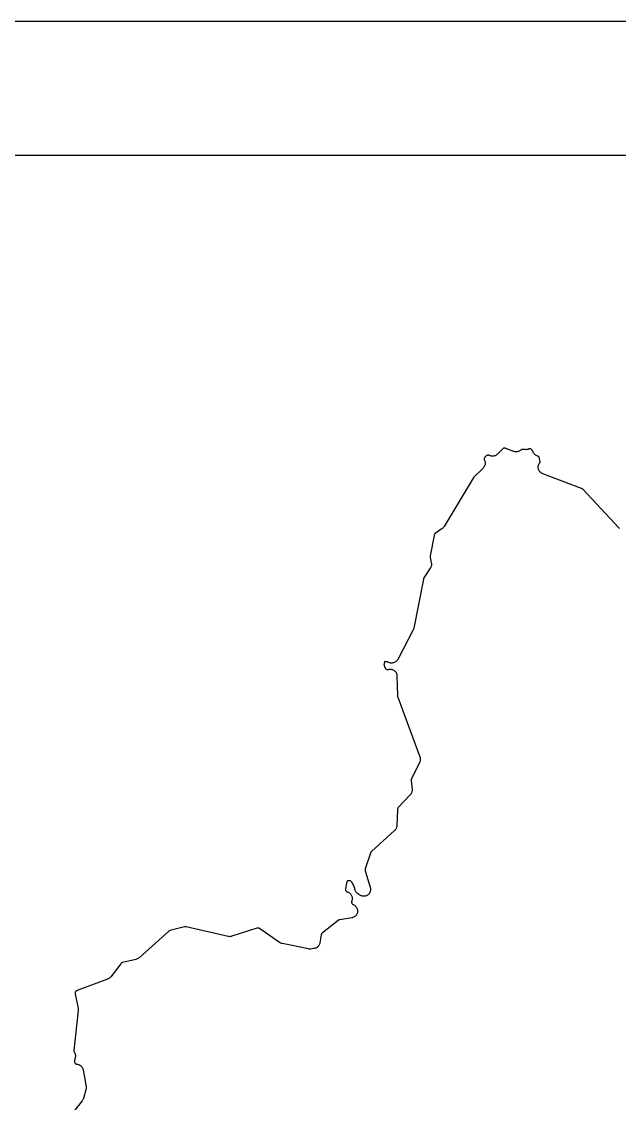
# Model space of a CAD drawing. Header units: metres. Extents: x 0 to 400, y 0 to 202.
# Drawn here: x 176.2 to 232.2, y 101.1 to 202.5 of the extents above; entities that cross this region are included whole.
import ezdxf

# ---------------------------------------------------------------- set-up
doc = ezdxf.new("R2010")
doc.units = ezdxf.units.M

msp = doc.modelspace()

# ---------------------------------------------------------------- linework, layer by layer
for points in [[(399.985, 202.4526), (0.015, 202.4526)], [(173.284, 189.9486), (270.365, 189.9486)], [(232.275, 154.9666), (232.232, 155.0086), (228.821, 158.6376), (228.791, 158.6656), (228.774, 158.6796), (228.758, 158.6906), (228.735, 158.7036), (228.7, 158.7186), (225.061, 160.0956), (225.002, 160.1206), (224.947, 160.1516), (224.895, 160.1886), (224.846, 160.2296), (224.802, 160.2756), (224.763, 160.3246), (224.728, 160.3786), (224.699, 160.4346), (224.676, 160.4946), (224.659, 160.5556), (224.647, 160.6176), (224.642, 160.6816), (224.643, 160.7446), (224.651, 160.8076), (224.664, 160.8706), (224.684, 160.9306), (224.709, 160.9886), (224.74, 161.0446), (224.776, 161.0966), (224.777, 161.0976), (224.787, 161.1136), (224.796, 161.1326), (224.805, 161.1556), (224.811, 161.1816), (224.815, 161.2046), (224.816, 161.2276), (224.816, 161.2516), (224.81, 161.2916), (224.765, 161.5386), (224.756, 161.5776), (224.747, 161.6026), (224.737, 161.6246), (224.727, 161.6416), (224.713, 161.6616), (224.694, 161.6846), (224.679, 161.6986), (224.661, 161.7126), (224.636, 161.7286), (224.618, 161.7376), (224.599, 161.7446), (224.588, 161.7476), (224.525, 161.7696), (224.464, 161.7976), (224.406, 161.8316), (224.352, 161.8716), (224.303, 161.9166), (224.258, 161.9666), (224.219, 162.0206), (224.186, 162.0786), (224.159, 162.1396), (224.14, 162.1896), (224.131, 162.2066), (224.11, 162.2406), (224.058, 162.3136), (224.036, 162.3426), (224.019, 162.3596), (224, 162.3766), (223.98, 162.3906), (223.959, 162.4026), (223.938, 162.4116), (223.911, 162.4206), (223.889, 162.4256), (223.865, 162.4286), (223.841, 162.4296), (223.816, 162.4286), (223.793, 162.4246), (223.767, 162.4176), (223.741, 162.4076), (223.716, 162.3956), (223.657, 162.3756), (223.597, 162.3606), (223.535, 162.3506), (223.474, 162.3476), (223.411, 162.3506), (223.35, 162.3586), (223.312, 162.3656), (223.287, 162.3686), (223.246, 162.3676), (223.173, 162.3636), (223.133, 162.3596), (223.109, 162.3546), (223.088, 162.3476), (223.066, 162.3386), (223.041, 162.3246), (223.024, 162.3136), (223.012, 162.3026), (222.962, 162.2646), (222.909, 162.2316), (222.853, 162.2026), (222.795, 162.1806), (222.735, 162.1636), (222.673, 162.1526), (222.611, 162.1476), (222.548, 162.1486), (222.486, 162.1566), (222.425, 162.1696), (222.365, 162.1886), (221.602, 162.4716), (221.565, 162.4836), (221.536, 162.4896), (221.514, 162.4926), (221.494, 162.4926), (221.471, 162.4916), (221.446, 162.4876), (221.42, 162.4806), (221.402, 162.4736), (221.38, 162.4636), (221.36, 162.4516), (221.34, 162.4366), (221.309, 162.4086), (220.814, 161.9236), (220.766, 161.8816), (220.714, 161.8436), (220.658, 161.8116), (220.6, 161.7846), (220.539, 161.7636), (220.476, 161.7496), (220.412, 161.7406), (220.348, 161.7386), (220.284, 161.7426), (220.221, 161.7536), (220.159, 161.7706), (220.099, 161.7936), (220.047, 161.8166), (220.024, 161.8236), (220.002, 161.8286), (219.978, 161.8306), (219.949, 161.8316), (219.924, 161.8286), (219.902, 161.8246), (219.877, 161.8176), (219.853, 161.8076), (219.831, 161.7956), (219.81, 161.7816), (219.779, 161.7566), (219.677, 161.6626), (219.648, 161.6346), (219.632, 161.6146), (219.618, 161.5936), (219.607, 161.5726), (219.597, 161.5486), (219.591, 161.5286), (219.587, 161.5036), (219.584, 161.4766), (219.585, 161.4496), (219.587, 161.4266), (219.592, 161.4056), (219.6, 161.3796), (219.619, 161.3356), (219.642, 161.2746), (219.658, 161.2116), (219.668, 161.1476), (219.672, 161.0826), (219.669, 161.0176), (219.66, 160.9536), (219.644, 160.8906), (219.622, 160.8296), (219.594, 160.7706), (219.56, 160.7156), (219.521, 160.6636), (219.477, 160.6156), (218.593, 159.7506), (218.568, 159.7236), (218.555, 159.7076), (218.537, 159.6796), (215.821, 155.1426), (215.784, 155.0876), (215.742, 155.0376), (215.696, 154.9916), (215.644, 154.9506), (215.004, 154.4886), (214.975, 154.4646), (214.957, 154.4476), (214.942, 154.4306), (214.929, 154.4116), (214.916, 154.3896), (214.907, 154.3696), (214.899, 154.3476), (214.89, 154.3096), (214.516, 152.4136), (214.51, 152.3736), (214.509, 152.3476), (214.51, 152.3216), (214.517, 152.2816), (214.629, 151.7466), (214.639, 151.6836), (214.643, 151.6196), (214.64, 151.5556), (214.632, 151.4926), (214.616, 151.4296), (214.595, 151.3696), (214.568, 151.3116), (214.536, 151.2566), (213.934, 150.3466), (213.915, 150.3136), (213.905, 150.2946), (213.897, 150.2696), (213.887, 150.2296), (212.988, 145.6366), (212.973, 145.5756), (212.952, 145.5166), (212.926, 145.4596), (211.478, 142.6976), (211.445, 142.6416), (211.406, 142.5886), (211.362, 142.5406), (211.314, 142.4966), (211.261, 142.4576), (211.205, 142.4246), (211.145, 142.3976), (211.083, 142.3756), (211.02, 142.3606), (210.955, 142.3526), (210.89, 142.3506), (210.824, 142.3556), (210.76, 142.3666), (210.697, 142.3846), (210.636, 142.4086), (210.566, 142.4406), (210.525, 142.4566), (210.501, 142.4636), (210.48, 142.4676), (210.452, 142.4696), (210.446, 142.4696), (210.382, 142.4726), (210.319, 142.4826), (210.257, 142.4976), (210.228, 142.5086), (210.23, 142.4716), (210.227, 142.4066), (210.217, 142.3426), (210.201, 142.2786), (210.2, 142.2756), (210.197, 142.2556), (210.194, 142.2276), (210.194, 142.2056), (210.197, 142.1806), (210.202, 142.1536), (210.213, 142.1176), (210.281, 141.9316), (210.297, 141.8926), (210.31, 141.8696), (210.322, 141.8526), (210.339, 141.8316), (210.359, 141.8126), (210.376, 141.7986), (210.396, 141.7856), (210.419, 141.7736), (210.443, 141.7646), (210.467, 141.7566), (210.489, 141.7526), (210.516, 141.7506), (210.543, 141.7516), (210.565, 141.7536), (210.603, 141.7616), (210.62, 141.7666), (210.683, 141.7776), (210.746, 141.7826), (210.81, 141.7806), (210.873, 141.7736), (210.935, 141.7596), (210.996, 141.7396), (211.054, 141.7136), (211.11, 141.6826), (211.162, 141.6466), (211.21, 141.6046), (211.254, 141.5586), (211.293, 141.5086), (211.327, 141.4546), (211.356, 141.3986), (211.379, 141.3386), (211.396, 141.2776), (211.407, 141.2146), (211.412, 141.1516), (211.46, 139.2806), (211.464, 139.2366), (211.469, 139.2086), (211.483, 139.1646), (213.553, 133.5626), (213.572, 133.4996), (213.586, 133.4346), (213.592, 133.3696), (213.592, 133.3036), (213.585, 133.2376), (213.572, 133.1736), (213.552, 133.1106), (213.526, 133.0506), (212.767, 131.5166), (212.752, 131.4826), (212.745, 131.4606), (212.739, 131.4376), (212.736, 131.4146), (212.736, 131.3926), (212.738, 131.3536), (212.825, 130.5136), (212.828, 130.4526), (212.825, 130.3906), (212.817, 130.3296), (212.803, 130.2696), (212.783, 130.2106), (212.758, 130.1546), (212.727, 130.1006), (212.692, 130.0506), (212.652, 130.0036), (211.533, 128.8166), (211.506, 128.7846), (211.493, 128.7646), (211.479, 128.7396), (211.47, 128.7196), (211.463, 128.6946), (211.457, 128.6676), (211.454, 128.6266), (211.395, 127.1096), (211.389, 127.0456), (211.377, 126.9816), (211.358, 126.9206), (211.334, 126.8606), (211.304, 126.8036), (211.268, 126.7496), (211.228, 126.6996), (211.182, 126.6546), (209.017, 124.6916), (208.986, 124.6606), (208.966, 124.6356), (208.953, 124.6156), (208.943, 124.5956), (208.928, 124.5566), (208.437, 123.0896), (208.425, 123.0466), (208.42, 123.0216), (208.419, 122.9986), (208.42, 122.9736), (208.424, 122.9446), (208.434, 122.9026), (208.909, 121.3446), (208.924, 121.2826), (208.934, 121.2206), (208.937, 121.1566), (208.934, 121.0936), (208.925, 121.0306), (208.91, 120.9696), (208.889, 120.9096), (208.862, 120.8526), (208.829, 120.7976), (208.792, 120.7466), (208.75, 120.6996), (208.703, 120.6566), (208.652, 120.6186), (208.598, 120.5856), (208.541, 120.5586), (208.481, 120.5366), (208.42, 120.5206), (208.357, 120.5116), (208.294, 120.5076), (208.231, 120.5106), (208.168, 120.5186), (208.107, 120.5336), (208.047, 120.5546), (207.989, 120.5816), (207.934, 120.6136), (207.883, 120.6506), (207.832, 120.6916), (207.796, 120.7176), (207.771, 120.7336), (207.718, 120.7676), (207.669, 120.8076), (207.623, 120.8526), (207.583, 120.9016), (207.547, 120.9536), (207.517, 121.0096), (207.492, 121.0676), (207.474, 121.1286), (207.461, 121.1906), (207.454, 121.2536), (207.454, 121.2556), (207.45, 121.2826), (207.444, 121.3066), (207.436, 121.3276), (207.418, 121.3626), (207.167, 121.8206), (207.146, 121.8556), (207.13, 121.8756), (207.113, 121.8946), (207.097, 121.9076), (207.076, 121.9236), (207.051, 121.9376), (207.033, 121.9466), (207.011, 121.9546), (206.987, 121.9596), (206.96, 121.9636), (206.935, 121.9646), (206.915, 121.9636), (206.884, 121.9586), (206.822, 121.9516), (206.759, 121.9496), (206.747, 121.9076), (206.723, 121.8476), (206.706, 121.8116), (206.698, 121.7866), (206.688, 121.7466), (206.585, 121.2186), (206.579, 121.1786), (206.578, 121.1566), (206.579, 121.1306), (206.583, 121.1036), (206.589, 121.0806), (206.597, 121.0596), (206.608, 121.0356), (206.62, 121.0156), (206.635, 120.9966), (206.65, 120.9796), (206.671, 120.9606), (206.691, 120.9456), (206.707, 120.9356), (206.732, 120.9246), (206.775, 120.9086), (206.791, 120.9036), (206.851, 120.8786), (206.909, 120.8476), (206.962, 120.8106), (207.012, 120.7696), (207.058, 120.7226), (207.098, 120.6716), (207.133, 120.6176), (207.163, 120.5596), (207.187, 120.4986), (207.204, 120.4366), (207.215, 120.3716), (207.22, 120.3076), (207.218, 120.2426), (207.21, 120.1776), (207.195, 120.1146), (207.174, 120.0526), (207.17, 120.0446), (207.162, 120.0186), (207.157, 119.9936), (207.155, 119.9706), (207.155, 119.9476), (207.157, 119.9216), (207.162, 119.8996), (207.169, 119.8756), (207.178, 119.8526), (207.189, 119.8306), (207.202, 119.8106), (207.217, 119.7926), (207.233, 119.7766), (207.254, 119.7586), (207.274, 119.7436), (207.307, 119.7246), (207.363, 119.6966), (207.418, 119.6656), (207.469, 119.6296), (207.517, 119.5886), (207.56, 119.5426), (207.599, 119.4936), (207.633, 119.4406), (207.661, 119.3846), (207.684, 119.3256), (207.701, 119.2656), (207.712, 119.2036), (207.718, 119.1406), (207.717, 119.0786), (207.71, 119.0156), (207.697, 118.9546), (207.678, 118.8946), (207.653, 118.8366), (207.623, 118.7816), (207.588, 118.7296), (207.548, 118.6806), (207.503, 118.6366), (207.455, 118.5966), (207.402, 118.5626), (207.347, 118.5326), (207.289, 118.5086), (207.229, 118.4906), (207.167, 118.4776), (206.049, 118.3086), (206.008, 118.2996), (205.981, 118.2916), (205.959, 118.2816), (205.935, 118.2676), (205.897, 118.2416), (204.419, 117.0636), (204.387, 117.0356), (204.369, 117.0156), (204.354, 116.9946), (204.341, 116.9736), (204.33, 116.9486), (204.321, 116.9236), (204.312, 116.8816), (204.183, 116.1346), (204.169, 116.0726), (204.149, 116.0126), (204.124, 115.9546), (204.093, 115.8996), (204.057, 115.8486), (204.016, 115.8006), (203.97, 115.7566), (203.921, 115.7176), (203.868, 115.6836), (203.812, 115.6546), (203.753, 115.6316), (203.692, 115.6136), (203.63, 115.6026), (203.332, 115.5626), (203.26, 115.5566), (203.189, 115.5596), (203.117, 115.5696), (200.657, 116.0676), (200.594, 116.0836), (200.532, 116.1066), (200.473, 116.1356), (200.417, 116.1696), (198.526, 117.4786), (198.491, 117.5006), (198.472, 117.5096), (198.445, 117.5196), (198.419, 117.5266), (198.395, 117.5296), (198.37, 117.5306), (198.345, 117.5286), (198.317, 117.5246), (198.276, 117.5136), (195.946, 116.7506), (195.878, 116.7326), (195.809, 116.7216), (195.739, 116.7186), (195.669, 116.7226), (195.6, 116.7346), (191.646, 117.6336), (191.612, 117.6396), (191.589, 117.6416), (191.561, 117.6406), (191.537, 117.6386), (191.498, 117.6306), (190.13, 117.2816), (190.095, 117.2706), (190.071, 117.2606), (190.049, 117.2486), (190.029, 117.2356), (189.997, 117.2096), (187.242, 114.7416), (187.192, 114.7016), (187.138, 114.6656), (187.081, 114.6356), (187.021, 114.6116), (186.959, 114.5936), (185.695, 114.2946), (185.656, 114.2836), (185.633, 114.2736), (185.609, 114.2616), (185.589, 114.2486), (185.57, 114.2336), (185.553, 114.2166), (185.526, 114.1846), (184.591, 112.9466), (184.552, 112.8996), (184.508, 112.8566), (184.46, 112.8176), (184.409, 112.7826), (184.355, 112.7536), (184.299, 112.7296), (181.44, 111.6736), (181.403, 111.6586), (181.382, 111.6466), (181.361, 111.6326), (181.341, 111.6146), (181.324, 111.5976), (181.308, 111.5766), (181.295, 111.5556), (181.285, 111.5366), (181.275, 111.5086), (181.268, 111.4856), (181.265, 111.4616), (181.263, 111.4366), (181.264, 111.4106), (181.27, 111.3676), (181.534, 109.9836), (181.543, 109.9206), (181.546, 109.8576), (181.543, 109.7946), (181.151, 106.0406), (181.149, 106.0016), (181.15, 105.9776), (181.154, 105.9506), (181.159, 105.9286), (181.166, 105.9066), (181.176, 105.8866), (181.193, 105.8586), (181.221, 105.8046), (181.245, 105.7486), (181.263, 105.6896), (181.276, 105.6306), (181.283, 105.5696), (181.284, 105.5086), (181.279, 105.4476), (181.269, 105.3876), (181.253, 105.3286), (181.243, 105.3016), (181.233, 105.2696), (181.225, 105.2296), (181.2, 105.0706), (181.196, 105.0296), (181.196, 105.0086), (181.199, 104.9806), (181.204, 104.9536), (181.211, 104.9306), (181.22, 104.9096), (181.231, 104.8896), (181.247, 104.8666), (181.263, 104.8466), (181.28, 104.8306), (181.3, 104.8146), (181.321, 104.8006), (181.345, 104.7886), (181.37, 104.7786), (181.391, 104.7726), (181.424, 104.7666), (181.471, 104.7616), (181.531, 104.7486), (181.59, 104.7296), (181.646, 104.7056), (181.7, 104.6766), (181.751, 104.6426), (181.798, 104.6036), (181.842, 104.5606), (181.881, 104.5136), (181.916, 104.4626), (181.945, 104.4086), (181.97, 104.3526), (181.989, 104.2946), (182.002, 104.2346), (182.278, 102.6566), (182.286, 102.5976), (182.288, 102.5386), (182.285, 102.4796), (182.276, 102.4216), (182.262, 102.3636), (182.027, 101.5536), (182.007, 101.4956), (181.982, 101.4396), (181.951, 101.3856), (181.915, 101.3356), (180.859, 99.9846)]]:
    msp.add_lwpolyline(points)

doc.saveas('drawing.dxf')
